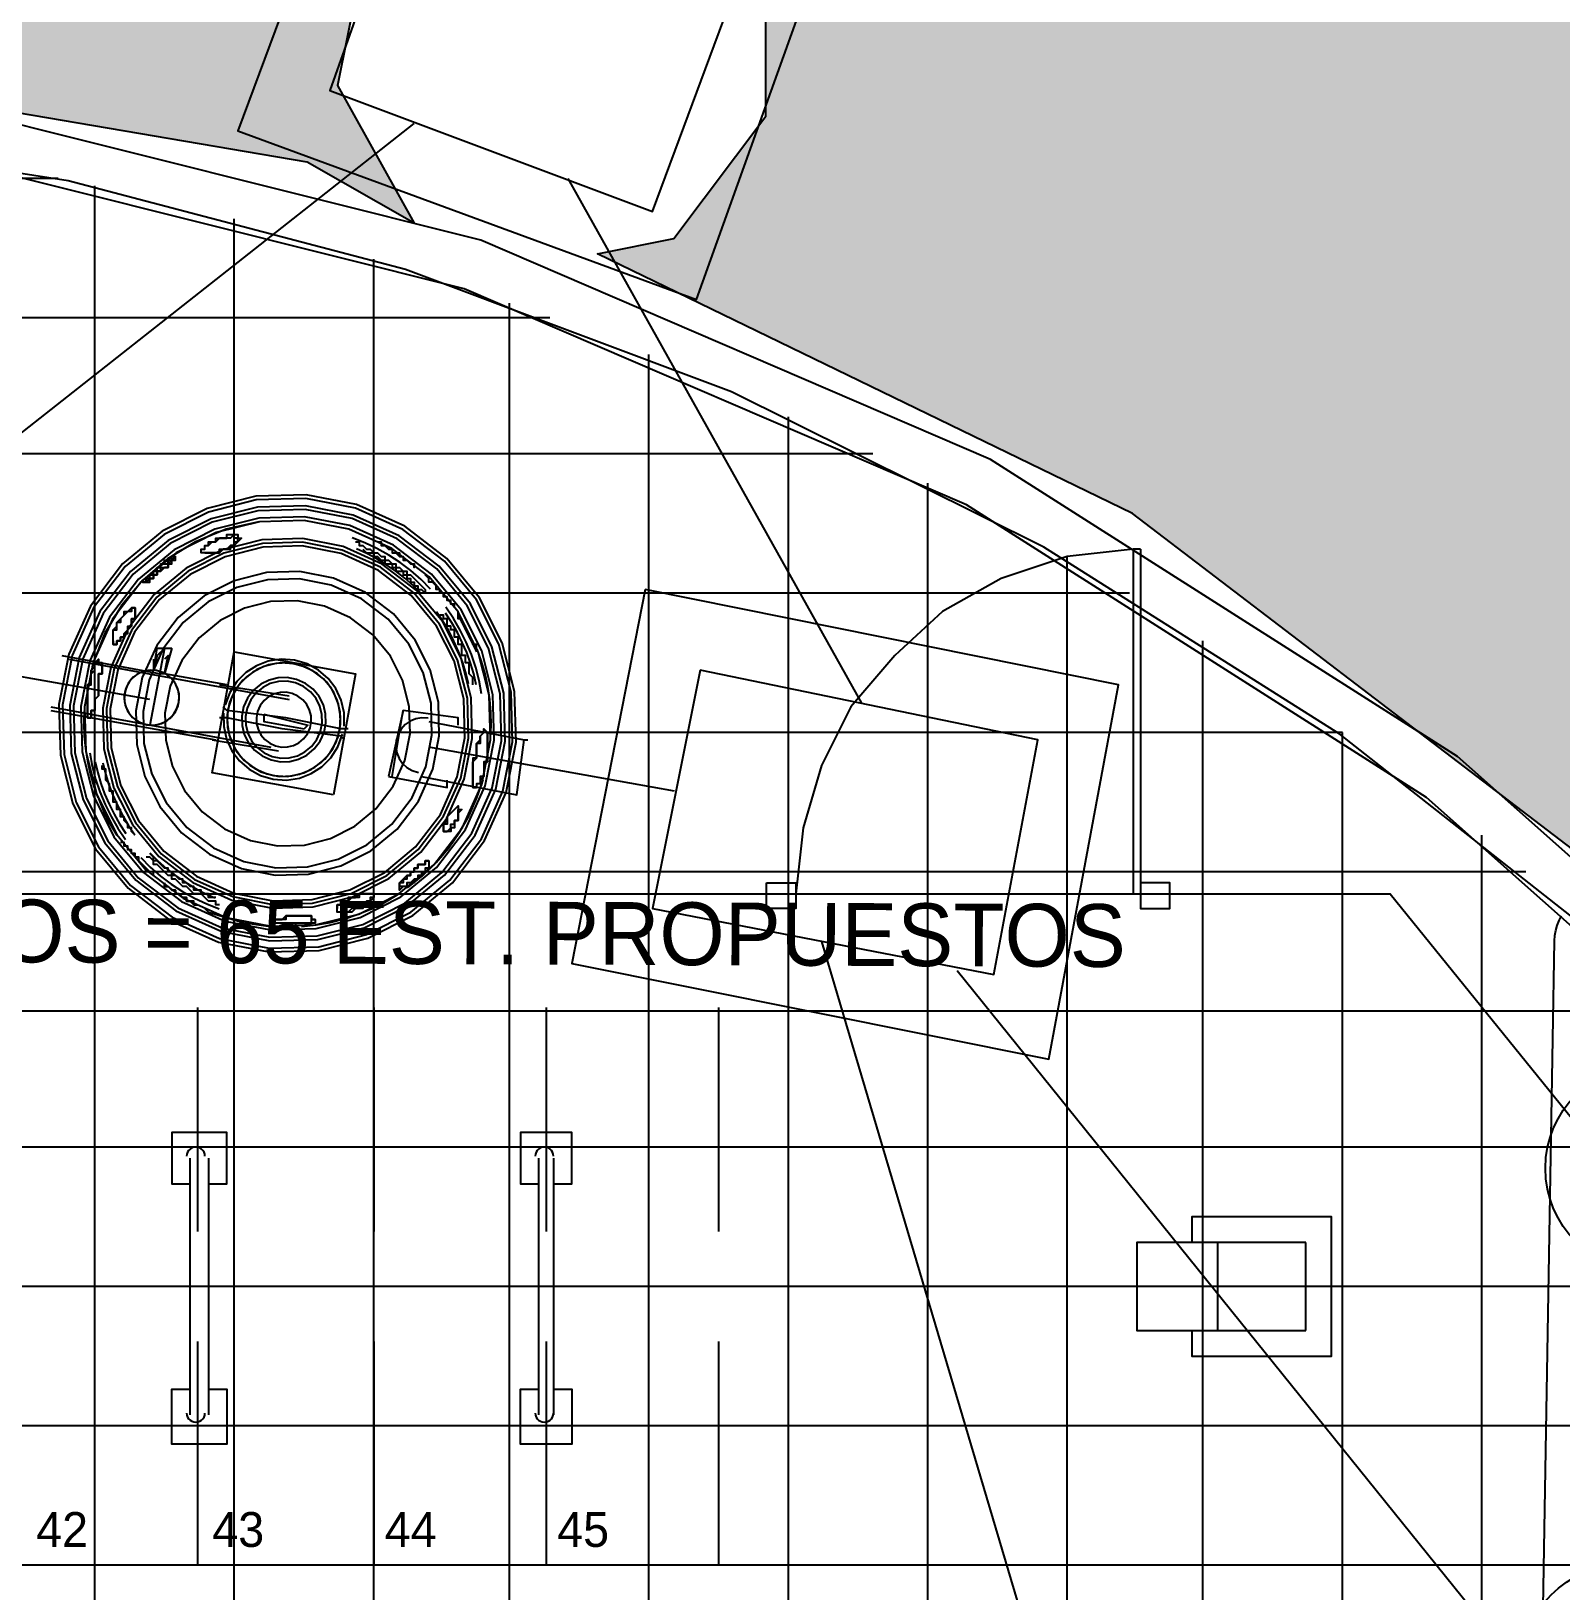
# Model space of a CAD drawing. Header units: metres. Extents: x 1 to 213, y 1 to 147.
# Drawn here: x 85.855 to 90.267, y 105.813 to 110.312 of the extents above; entities that cross this region are included whole.
import ezdxf

# ---------------------------------------------------------------- set-up
doc = ezdxf.new("R2010")
doc.units = ezdxf.units.M
doc.linetypes.add('DASHED', pattern=[1.524, 1.27, -0.254])
for name, color, linetype in [('00-BASE-ARQUITECTURA', 8, 'Continuous'), ('00-BASE-MAICILLO-EXISTENTE', 33, 'Continuous'), ('00-BASE-TEXTO', 8, 'Continuous'), ('PJ-COPA-ADULTA', 8, 'DASHED'), ('PJ-SECANO', 30, 'Continuous')]:
    doc.layers.add(name, color=color, linetype=linetype)

msp = doc.modelspace()

# ---------------------------------------------------------------- hatches: boundary and pattern name
at = {"layer": '00-BASE-MAICILLO-EXISTENTE'}
h = msp.add_hatch(dxfattribs=at)
h.set_pattern_fill('AR-SAND', scale=0.02)
h.paths.add_polyline_path([(52.2111, 142.4781), (53.0489, 142.3458), (60.1927, 142.434), (60.5896, 142.3017), (66.7191, 142.3899), (76.1559, 142.2576), (76.2, 140.2732), (75.9354, 139.8763), (74.2156, 138.8621), (73.4659, 139.6999), (73.1573, 139.7881), (72.6281, 139.6999), (71.217, 138.8621), (70.776, 139.5235), (70.2468, 139.8322), (69.7177, 139.6999), (68.3507, 138.8621), (67.9097, 139.5235), (67.3805, 139.8322), (66.7632, 139.6558), (65.4843, 138.8621), (65.2639, 138.9503), (64.6906, 139.7881), (64.1614, 139.7881), (63.7646, 139.5676), (62.618, 138.8621), (62.2652, 138.4211), (62.3093, 134.8933), (62.7062, 134.3201), (80.301, 134.3201), (82.109, 134.1878), (82.5059, 134.3201), (82.7704, 134.6728), (82.4618, 135.5107), (82.5941, 135.6871), (85.1517, 135.643), (86.0336, 133.4381), (86.5187, 132.7326), (87.577, 130.1749), (98.469, 106.627), (96.7052, 105.7892), (96.3083, 105.7451), (95.9555, 105.4364), (93.3097, 104.2017), (92.9128, 104.5545), (92.7805, 105.0395), (91.9427, 106.2743), (90.7079, 107.6413), (89.0322, 108.9201), (87.4888, 109.6697), (87.7093, 109.7138), (87.9739, 110.0666), (87.9739, 110.4194), (87.6211, 110.8163), (87.092, 110.8163), (86.8274, 110.5958), (86.7392, 110.1548), (86.9597, 109.7579), (86.651, 109.9343), (84.5784, 110.2871), (71.7461, 110.1989), (69.8941, 110.3753), (67.2923, 110.1548), (64.8229, 109.4052), (63.2795, 108.5232), (60.81, 106.0538), (59.7076, 103.9812), (59.2225, 102.526), (59.0021, 101.0267), (59.0021, 98.6895), (58.8698, 98.5131), (52.1229, 98.425), (51.9906, 98.7777), (51.9906, 112.6242), (52.1229, 122.3697), (52.0788, 142.2135), (52.2111, 142.4781)])

# ---------------------------------------------------------------- linework, layer by layer
at = {"layer": '00-BASE-ARQUITECTURA'}
for points in [[(86.8327, 111.0509), (86.4517, 110.0243), (87.7746, 109.5374), (88.145, 110.5746)], [(86.9491, 110.7969), (86.7163, 110.1407), (87.6476, 109.7914), (87.891, 110.4476)], [(87.6264, 108.7014), (87.4148, 107.6219), (88.7906, 107.3467), (88.9917, 108.4262)], [(86.7268, 108.1087), (86.3776, 108.1722), (86.4411, 108.5214), (86.7904, 108.4579)], [(87.7852, 108.4685), (87.6476, 107.7806), (88.6319, 107.5901), (88.7588, 108.2674)], [(87.9757, 107.8547), (88.0603, 107.8547), (88.0603, 107.7806), (87.9757, 107.7806)]]:
    msp.add_lwpolyline(points, close=True, dxfattribs=at)
for points in [[(93.0013, 104.4791), (92.1854, 105.9041), (91.1657, 107.1566), (89.9691, 108.2197), (88.6222, 109.0762), (87.152, 109.7091), (85.5852, 110.1014), (83.9487, 110.2359)], [(90.4288, 107.6553), (89.6299, 108.2839), (88.7762, 108.8234), (87.8753, 109.2711), (86.9347, 109.6242), (85.9617, 109.8799), (84.9639, 110.0353), (83.9487, 110.0878)], [(92.8671, 104.4163), (92.0633, 105.8201), (91.0588, 107.0541), (89.8798, 108.1014), (88.5529, 108.9452), (87.1045, 109.5688), (85.5609, 109.9552), (83.9487, 110.0878)], [(85.4674, 108.8707), (86.9597, 110.0454)], [(85.9331, 109.8867), (75.3392, 109.8867)], [(88.2508, 108.3733), (87.4042, 109.8867)], [(86.0389, 105.0924), (86.0389, 109.8655)], [(86.4411, 105.0924), (86.4411, 109.7703)], [(86.8433, 105.0924), (86.8433, 109.6539)], [(87.2348, 105.0924), (87.2348, 109.5269)], [(87.3513, 109.4845), (75.3392, 109.4845)], [(87.637, 105.0924), (87.637, 109.3787)], [(88.0392, 105.0924), (88.0392, 109.1988)], [(88.2826, 109.0929), (75.3392, 109.0929)], [(86.2561, 107.7467), (86.3954, 107.6842), (86.5405, 107.6557), (86.6859, 107.6599), (86.8264, 107.6955), (86.9563, 107.7611), (87.0703, 107.8553), (87.1629, 107.9766), (87.2255, 108.1159), (87.2539, 108.261), (87.2497, 108.4065), (87.2141, 108.5469), (87.1485, 108.6768), (87.0543, 108.7908), (86.933, 108.8834), (86.7937, 108.946), (86.6486, 108.9745), (86.5032, 108.9702), (86.3627, 108.9346), (86.2328, 108.869), (86.1188, 108.7749), (86.0262, 108.6535), (85.9636, 108.5142), (85.9352, 108.3692), (85.9394, 108.2237), (85.975, 108.0833), (86.0406, 107.9533), (86.1348, 107.8394), (86.2561, 107.7467)], [(88.4413, 105.0924), (88.4413, 109.0083)], [(86.2615, 107.7558), (86.3986, 107.6943), (86.5413, 107.6662), (86.6845, 107.6704), (86.8226, 107.7054), (86.9505, 107.77), (87.0627, 107.8626), (87.1538, 107.9821), (87.2154, 108.1191), (87.2434, 108.2618), (87.2392, 108.405), (87.2042, 108.5432), (87.1396, 108.671), (87.047, 108.7832), (86.9276, 108.8743), (86.7905, 108.9359), (86.6478, 108.9639), (86.5046, 108.9597), (86.3665, 108.9247), (86.2386, 108.8602), (86.1264, 108.7675), (86.0353, 108.6481), (85.9737, 108.5111), (85.9457, 108.3683), (85.9499, 108.2251), (85.9849, 108.087), (86.0495, 107.9591), (86.1421, 107.847), (86.2615, 107.7558)], [(86.2724, 107.774), (86.4049, 107.7144), (86.5431, 107.6873), (86.6816, 107.6914), (86.8152, 107.7253), (86.9389, 107.7877), (87.0474, 107.8773), (87.1356, 107.9929), (87.1952, 108.1255), (87.2223, 108.2636), (87.2182, 108.4021), (87.1843, 108.5358), (87.1219, 108.6594), (87.0323, 108.768), (86.9167, 108.8561), (86.7842, 108.9157), (86.646, 108.9428), (86.5076, 108.9388), (86.3739, 108.9049), (86.2502, 108.8424), (86.1417, 108.7528), (86.0535, 108.6373), (85.9939, 108.5047), (85.9668, 108.3666), (85.9709, 108.2281), (86.0048, 108.0944), (86.0672, 107.9707), (86.1568, 107.8622), (86.2724, 107.774)], [(86.2778, 107.7831), (86.4081, 107.7245), (86.5439, 107.6979), (86.6801, 107.7019), (86.8115, 107.7352), (86.9331, 107.7966), (87.0398, 107.8847), (87.1265, 107.9983), (87.1851, 108.1286), (87.2117, 108.2644), (87.2078, 108.4006), (87.1744, 108.532), (87.1131, 108.6537), (87.0249, 108.7603), (86.9113, 108.847), (86.781, 108.9056), (86.6452, 108.9323), (86.509, 108.9283), (86.3776, 108.895), (86.256, 108.8336), (86.1493, 108.7454), (86.0626, 108.6318), (86.004, 108.5015), (85.9774, 108.3657), (85.9813, 108.2295), (86.0147, 108.0981), (86.076, 107.9765), (86.1642, 107.8698), (86.2778, 107.7831)], [(86.2886, 107.8013), (86.4145, 107.7447), (86.5457, 107.719), (86.6772, 107.7228), (86.8041, 107.755), (86.9216, 107.8143), (87.0246, 107.8994), (87.1083, 108.0091), (87.1649, 108.135), (87.1906, 108.2662), (87.1868, 108.3977), (87.1546, 108.5246), (87.0953, 108.6421), (87.0102, 108.7451), (86.9005, 108.8288), (86.7746, 108.8854), (86.6434, 108.9112), (86.5119, 108.9073), (86.385, 108.8751), (86.2675, 108.8159), (86.1645, 108.7307), (86.0808, 108.621), (86.0242, 108.4951), (85.9985, 108.364), (86.0023, 108.2325), (86.0345, 108.1055), (86.0938, 107.9881), (86.1789, 107.885), (86.2886, 107.8013)], [(86.294, 107.8104), (86.4177, 107.7548), (86.5465, 107.7295), (86.6757, 107.7333), (86.8004, 107.7649), (86.9158, 107.8232), (87.017, 107.9068), (87.0992, 108.0146), (87.1548, 108.1382), (87.1801, 108.267), (87.1763, 108.3962), (87.1447, 108.5209), (87.0865, 108.6363), (87.0029, 108.7375), (86.8951, 108.8197), (86.7714, 108.8753), (86.6426, 108.9006), (86.5134, 108.8968), (86.3887, 108.8652), (86.2733, 108.807), (86.1721, 108.7234), (86.0899, 108.6156), (86.0343, 108.4919), (86.009, 108.3631), (86.0128, 108.2339), (86.0444, 108.1092), (86.1026, 107.9939), (86.1863, 107.8926), (86.294, 107.8104)], [(86.5115, 108.8965), (86.4172, 108.875), (86.3291, 108.839), (86.2486, 108.7898), (86.1773, 108.7285), (86.1165, 108.6564), (86.0677, 108.5747), (86.0322, 108.4847)], [(86.3211, 107.8559), (86.4336, 107.8053), (86.5508, 107.7823), (86.6684, 107.7857), (86.7818, 107.8145), (86.8868, 107.8675), (86.9789, 107.9436), (87.0538, 108.0416), (87.1043, 108.1541), (87.1273, 108.2714), (87.1239, 108.3889), (87.0951, 108.5024), (87.0422, 108.6074), (86.9661, 108.6995), (86.868, 108.7743), (86.7555, 108.8248), (86.6383, 108.8479), (86.5207, 108.8444), (86.4073, 108.8157), (86.3023, 108.7627), (86.2102, 108.6866), (86.1353, 108.5885), (86.0848, 108.476), (86.0618, 108.3588), (86.0652, 108.2412), (86.094, 108.1278), (86.147, 108.0228), (86.223, 107.9307), (86.3211, 107.8559)], [(86.4093, 108.8178), (86.3988, 108.8072), (86.3882, 108.8072), (86.3776, 108.8072), (86.367, 108.8072), (86.3564, 108.8072), (86.3458, 108.8072), (86.3458, 108.8178), (86.3564, 108.8178), (86.3564, 108.8284), (86.367, 108.8284), (86.367, 108.8389), (86.3776, 108.8389), (86.3882, 108.8389), (86.3882, 108.8495), (86.3988, 108.8495), (86.4093, 108.8495), (86.4199, 108.8495), (86.4199, 108.8601), (86.4305, 108.8601), (86.4411, 108.8601), (86.4517, 108.8601), (86.4517, 108.8495), (86.4623, 108.8495), (86.4517, 108.8389), (86.4411, 108.8284), (86.4305, 108.8284), (86.4199, 108.8178), (86.4093, 108.8178)], [(86.3564, 108.8072), (86.3458, 108.8072), (86.3458, 108.8178), (86.3564, 108.8178), (86.3564, 108.8284), (86.367, 108.8284), (86.3776, 108.8389), (86.3882, 108.8389), (86.3988, 108.8495)], [(86.3564, 108.8072), (86.367, 108.8072), (86.3776, 108.8072), (86.3882, 108.8072), (86.3988, 108.8072), (86.3988, 108.8178), (86.4093, 108.8178), (86.4199, 108.8178), (86.4305, 108.8178), (86.4305, 108.8284), (86.4411, 108.8284), (86.4411, 108.8389), (86.4517, 108.8389), (86.4517, 108.8495)], [(86.4517, 108.8495), (86.4411, 108.8495), (86.4411, 108.8601), (86.4305, 108.8495), (86.4199, 108.8495), (86.4093, 108.8495), (86.3988, 108.8495)], [(87.0074, 108.7025), (86.9797, 108.7301), (86.9502, 108.7556), (86.9191, 108.779), (86.8865, 108.8002), (86.8525, 108.8191), (86.8172, 108.8357), (86.7807, 108.8498)], [(86.7904, 108.8389), (86.8009, 108.8389), (86.8009, 108.8284), (86.8115, 108.8284), (86.8221, 108.8178), (86.8327, 108.8178), (86.8433, 108.8072), (86.8538, 108.8072), (86.8644, 108.7966), (86.875, 108.7966), (86.875, 108.786), (86.8856, 108.786), (86.8962, 108.7754), (86.9068, 108.7754), (86.9068, 108.7649), (86.9173, 108.7649), (86.9279, 108.7543), (86.9385, 108.7543), (86.9385, 108.7437), (86.9491, 108.7437), (86.9597, 108.7331), (86.9703, 108.7225), (86.9808, 108.7119), (86.9914, 108.7014), (86.9914, 108.6908)], [(86.8538, 108.8389), (86.8644, 108.8389), (86.8644, 108.8284), (86.875, 108.8284), (86.8856, 108.8178), (86.8962, 108.8178), (86.8962, 108.8072), (86.9068, 108.8072), (86.9173, 108.7966), (86.9279, 108.7966), (86.9279, 108.786), (86.9385, 108.786), (86.9491, 108.7754)], [(86.8538, 108.8389), (86.8644, 108.8389), (86.8644, 108.8284), (86.875, 108.8284), (86.8856, 108.8178), (86.8962, 108.8178), (86.8962, 108.8072), (86.9068, 108.8072), (86.9173, 108.8072), (86.9173, 108.7966), (86.9279, 108.7966), (86.9279, 108.786), (86.9385, 108.786), (86.9491, 108.7754), (86.9597, 108.7754), (86.9597, 108.7649), (86.9597, 108.7754)], [(86.3265, 107.865), (86.4368, 107.8154), (86.5517, 107.7928), (86.6669, 107.7962), (86.7781, 107.8244), (86.881, 107.8763), (86.9713, 107.9509), (87.0447, 108.047), (87.0942, 108.1573), (87.1168, 108.2722), (87.1134, 108.3874), (87.0852, 108.4987), (87.0333, 108.6016), (86.9587, 108.6918), (86.8626, 108.7652), (86.7523, 108.8148), (86.6374, 108.8373), (86.5222, 108.8339), (86.411, 108.8057), (86.3081, 108.7538), (86.2178, 108.6792), (86.1444, 108.5831), (86.0949, 108.4728), (86.0723, 108.3579), (86.0757, 108.2427), (86.1039, 108.1315), (86.1558, 108.0286), (86.2304, 107.9383), (86.3265, 107.865)], [(86.3319, 107.8741), (86.44, 107.8255), (86.5526, 107.8034), (86.6655, 107.8067), (86.7744, 107.8343), (86.8753, 107.8852), (86.9637, 107.9583), (87.0356, 108.0525), (87.0841, 108.1605), (87.1062, 108.2731), (87.1029, 108.386), (87.0753, 108.4949), (87.0244, 108.5958), (86.9514, 108.6842), (86.8572, 108.7561), (86.7491, 108.8047), (86.6365, 108.8268), (86.5236, 108.8235), (86.4147, 108.7958), (86.3138, 108.7449), (86.2254, 108.6719), (86.1535, 108.5777), (86.105, 108.4696), (86.0829, 108.357), (86.0862, 108.2442), (86.1138, 108.1352), (86.1647, 108.0344), (86.2378, 107.9459), (86.3319, 107.8741)], [(86.3319, 107.8741), (86.44, 107.8255), (86.5526, 107.8034), (86.6655, 107.8067), (86.7744, 107.8343), (86.8753, 107.8852), (86.9637, 107.9583), (87.0356, 108.0525), (87.0841, 108.1605), (87.1062, 108.2731), (87.1029, 108.386), (87.0753, 108.4949), (87.0244, 108.5958), (86.9514, 108.6842), (86.8572, 108.7561), (86.7491, 108.8047), (86.6365, 108.8268), (86.5236, 108.8235), (86.4147, 108.7958), (86.3138, 108.7449), (86.2254, 108.6719), (86.1535, 108.5777), (86.105, 108.4696), (86.0829, 108.357), (86.0862, 108.2442), (86.1138, 108.1352), (86.1647, 108.0344), (86.2378, 107.9459), (86.3319, 107.8741)], [(86.3319, 107.8741), (86.44, 107.8255), (86.5526, 107.8034), (86.6655, 107.8067), (86.7744, 107.8343), (86.8753, 107.8852), (86.9637, 107.9583), (87.0356, 108.0525), (87.0841, 108.1605), (87.1062, 108.2731), (87.1029, 108.386), (87.0753, 108.4949), (87.0244, 108.5958), (86.9514, 108.6842), (86.8572, 108.7561), (86.7491, 108.8047), (86.6365, 108.8268), (86.5236, 108.8235), (86.4147, 108.7958), (86.3138, 108.7449), (86.2254, 108.6719), (86.1535, 108.5777), (86.105, 108.4696), (86.0829, 108.357), (86.0862, 108.2442), (86.1138, 108.1352), (86.1647, 108.0344), (86.2378, 107.9459), (86.3319, 107.8741)], [(86.1871, 108.7225), (86.1871, 108.7331), (86.1977, 108.7331), (86.1977, 108.7437), (86.2083, 108.7437), (86.2083, 108.7543), (86.2188, 108.7543), (86.2188, 108.7649), (86.2294, 108.7649), (86.2294, 108.7754), (86.24, 108.7754), (86.2506, 108.7754), (86.2506, 108.786), (86.2612, 108.786), (86.2612, 108.7966), (86.2718, 108.7966)], [(86.1871, 108.7225), (86.1977, 108.7225), (86.1977, 108.7331), (86.2083, 108.7331), (86.2083, 108.7437), (86.2188, 108.7437), (86.2188, 108.7543), (86.2294, 108.7543), (86.2294, 108.7649), (86.24, 108.7649), (86.2506, 108.7649), (86.2506, 108.7754), (86.2612, 108.7754), (86.2612, 108.786), (86.2718, 108.786), (86.2718, 108.7966)], [(86.2188, 108.7649), (86.2294, 108.7649), (86.2294, 108.7754), (86.24, 108.7754), (86.24, 108.786), (86.2506, 108.786), (86.2612, 108.7966), (86.2718, 108.7966), (86.2612, 108.786), (86.2506, 108.7754), (86.2506, 108.7649), (86.24, 108.7649), (86.2294, 108.7543)], [(86.9807, 108.6888), (86.9575, 108.712), (86.933, 108.7337), (86.9073, 108.7538), (86.8804, 108.7724), (86.8525, 108.7894), (86.8236, 108.8046), (86.7937, 108.8181)], [(86.8115, 108.8178), (86.8221, 108.8072), (86.8327, 108.8072), (86.8433, 108.8072), (86.8433, 108.7966), (86.8538, 108.7966), (86.8644, 108.786), (86.875, 108.786), (86.875, 108.7754), (86.8856, 108.7754), (86.8962, 108.7754), (86.8962, 108.7649), (86.9068, 108.7649), (86.9068, 108.7543), (86.9173, 108.7543), (86.9279, 108.7543), (86.9279, 108.7437), (86.9385, 108.7437), (86.9385, 108.7331), (86.9491, 108.7331), (86.9491, 108.7225), (86.9597, 108.7225), (86.9597, 108.7119), (86.9703, 108.7119), (86.9703, 108.7014), (86.9808, 108.7014), (86.9914, 108.6908)], [(89.034, 108.8178), (88.8435, 108.7966), (88.653, 108.7331), (88.4837, 108.6379), (88.3461, 108.5109), (88.2191, 108.3627), (88.1344, 108.1934), (88.0815, 108.0134), (88.0603, 107.8229)], [(88.8435, 105.0924), (88.8435, 108.7966)], [(89.0552, 108.8178), (89.034, 108.8178), (89.034, 107.8229), (89.0552, 107.8229)], [(89.0552, 108.8178), (89.0552, 107.7806), (89.1398, 107.7806), (89.1398, 107.8547), (89.0552, 107.8547)], [(86.3698, 107.9377), (86.4623, 107.8961), (86.5586, 107.8772), (86.6552, 107.8801), (86.7485, 107.9037), (86.8347, 107.9472), (86.9104, 108.0098), (86.9719, 108.0904), (87.0135, 108.1828), (87.0324, 108.2792), (87.0296, 108.3757), (87.0059, 108.469), (86.9624, 108.5553), (86.8999, 108.6309), (86.8193, 108.6924), (86.7268, 108.734), (86.6305, 108.7529), (86.5339, 108.7501), (86.4406, 108.7264), (86.3544, 108.6829), (86.2787, 108.6204), (86.2172, 108.5398), (86.1756, 108.4473), (86.1567, 108.351), (86.1595, 108.2544), (86.1832, 108.1612), (86.2267, 108.0749), (86.2892, 107.9992), (86.3698, 107.9377)], [(86.2294, 108.7543), (86.2188, 108.7543), (86.2188, 108.7437), (86.2083, 108.7437), (86.2083, 108.7331), (86.1977, 108.7331), (86.1871, 108.7225), (86.1765, 108.7225), (86.1871, 108.7225), (86.1871, 108.7331), (86.1977, 108.7437), (86.2083, 108.7543), (86.2188, 108.7543), (86.2188, 108.7649)], [(86.3807, 107.9559), (86.4687, 107.9163), (86.5604, 107.8983), (86.6523, 107.901), (86.7411, 107.9235), (86.8232, 107.965), (86.8952, 108.0245), (86.9537, 108.1012), (86.9933, 108.1892), (87.0113, 108.2809), (87.0086, 108.3728), (86.9861, 108.4616), (86.9447, 108.5437), (86.8851, 108.6157), (86.8084, 108.6743), (86.7204, 108.7138), (86.6287, 108.7318), (86.5368, 108.7291), (86.4481, 108.7066), (86.3659, 108.6652), (86.2939, 108.6057), (86.2354, 108.529), (86.1958, 108.441), (86.1778, 108.3493), (86.1805, 108.2573), (86.203, 108.1686), (86.2444, 108.0865), (86.304, 108.0144), (86.3807, 107.9559)], [(87.0761, 108.6484), (87.0761, 108.659), (87.0655, 108.659), (87.0655, 108.6696), (87.0549, 108.6696), (87.0549, 108.6802), (87.0444, 108.6802), (87.0444, 108.6908), (87.0338, 108.6908), (87.0338, 108.7014), (87.0232, 108.7014), (87.0232, 108.7119), (87.0126, 108.7225), (87.002, 108.7225), (87.002, 108.7331), (86.9914, 108.7437)], [(89.0234, 108.6908), (75.3392, 108.6908)], [(86.4132, 108.0105), (86.4878, 107.9769), (86.5656, 107.9616), (86.6435, 107.9639), (86.7188, 107.983), (86.7884, 108.0181), (86.8495, 108.0686), (86.8992, 108.1337), (86.9327, 108.2083), (86.948, 108.2861), (86.9457, 108.3641), (86.9266, 108.4393), (86.8915, 108.509), (86.841, 108.5701), (86.7759, 108.6197), (86.7013, 108.6532), (86.6235, 108.6685), (86.5456, 108.6662), (86.4703, 108.6471), (86.4007, 108.612), (86.3396, 108.5615), (86.2899, 108.4965), (86.2564, 108.4218), (86.2411, 108.3441), (86.2434, 108.2661), (86.2625, 108.1908), (86.2976, 108.1212), (86.3481, 108.0601), (86.4132, 108.0105)], [(86.4132, 108.0105), (86.4878, 107.9769), (86.5656, 107.9616), (86.6435, 107.9639), (86.7188, 107.983), (86.7884, 108.0181), (86.8495, 108.0686), (86.8992, 108.1337), (86.9327, 108.2083), (86.948, 108.2861), (86.9457, 108.3641), (86.9266, 108.4393), (86.8915, 108.509), (86.841, 108.5701), (86.7759, 108.6197), (86.7013, 108.6532), (86.6235, 108.6685), (86.5456, 108.6662), (86.4703, 108.6471), (86.4007, 108.612), (86.3396, 108.5615), (86.2899, 108.4965), (86.2564, 108.4218), (86.2411, 108.3441), (86.2434, 108.2661), (86.2625, 108.1908), (86.2976, 108.1212), (86.3481, 108.0601), (86.4132, 108.0105)], [(86.1342, 108.5849), (86.1236, 108.5744), (86.1236, 108.5638), (86.113, 108.5638), (86.113, 108.5532), (86.1024, 108.5532), (86.1024, 108.5426), (86.0918, 108.5426), (86.0918, 108.5532), (86.0918, 108.5638), (86.0918, 108.5744), (86.0918, 108.5849), (86.1024, 108.5955), (86.1024, 108.6061), (86.113, 108.6167), (86.1236, 108.6273), (86.1236, 108.6379), (86.1342, 108.6379), (86.1448, 108.6484), (86.1553, 108.6484), (86.1553, 108.6379), (86.1553, 108.6273), (86.1553, 108.6167), (86.1448, 108.6167), (86.1448, 108.6061), (86.1448, 108.5955), (86.1342, 108.5849)], [(86.1553, 108.6484), (86.1448, 108.6484), (86.1448, 108.6379), (86.1342, 108.6379), (86.1236, 108.6273), (86.113, 108.6167), (86.113, 108.6061), (86.1024, 108.6061)], [(86.1342, 108.5849), (86.1342, 108.5955), (86.1448, 108.5955), (86.1448, 108.6061), (86.1448, 108.6167), (86.1553, 108.6167), (86.1553, 108.6273), (86.1553, 108.6379), (86.1553, 108.6484)], [(87.117, 108.4291), (87.1091, 108.4609), (87.0994, 108.4922), (87.0879, 108.5227), (87.0746, 108.5525), (87.0594, 108.5815), (87.0426, 108.6096), (87.0241, 108.6366)], [(87.129, 108.4262), (87.129, 108.4262), (87.129, 108.4368), (87.129, 108.4474), (87.1184, 108.4579), (87.1184, 108.4685), (87.1184, 108.4791), (87.1184, 108.4897), (87.1078, 108.4897), (87.1078, 108.5003), (87.1078, 108.5109), (87.0973, 108.5109), (87.0973, 108.5214), (87.0973, 108.532), (87.0973, 108.5426), (87.0867, 108.5426), (87.0867, 108.5532), (87.0867, 108.5638), (87.0761, 108.5638), (87.0761, 108.5744), (87.0761, 108.5849), (87.0655, 108.5849), (87.0655, 108.5955), (87.0549, 108.5955), (87.0549, 108.6061), (87.0549, 108.6167), (87.0444, 108.6167), (87.0444, 108.6273), (87.0338, 108.6273)], [(87.1389, 108.4263), (87.1315, 108.4578), (87.1224, 108.4887), (87.1114, 108.519), (87.0987, 108.5486), (87.0844, 108.5774), (87.0683, 108.6054), (87.0506, 108.6324)], [(87.1543, 108.4001), (87.1471, 108.4385), (87.1373, 108.4763), (87.125, 108.5132), (87.1101, 108.5491), (87.0928, 108.584), (87.0731, 108.6176), (87.0511, 108.65)], [(87.1396, 108.5214), (87.1396, 108.532), (87.1396, 108.5426), (87.129, 108.5426), (87.129, 108.5532), (87.1184, 108.5638), (87.1184, 108.5744), (87.1078, 108.5849), (87.1078, 108.5955), (87.0973, 108.6061), (87.0973, 108.6167), (87.0867, 108.6167), (87.0867, 108.6273), (87.0867, 108.6379)], [(87.0867, 108.6273), (87.1396, 108.5214)], [(86.0918, 108.5532), (86.0918, 108.5638), (86.0918, 108.5744), (86.0918, 108.5849), (86.1024, 108.5849), (86.1024, 108.5955), (86.1024, 108.6061)], [(86.0918, 108.5532), (86.0918, 108.5426), (86.1024, 108.5426), (86.1024, 108.5532), (86.113, 108.5532), (86.113, 108.5638), (86.1236, 108.5638), (86.1236, 108.5744), (86.1342, 108.5744), (86.1342, 108.5849)], [(86.24, 108.532), (86.1977, 108.3098)], [(86.2083, 108.5003), (86.2083, 108.4685), (86.2188, 108.532), (86.2612, 108.532)], [(86.2612, 108.532), (86.24, 108.4579)], [(87.1803, 108.2719), (87.1819, 108.3094), (87.1811, 108.3468), (87.1779, 108.384), (87.1723, 108.4209), (87.1644, 108.4574), (87.1542, 108.4934), (87.1417, 108.5287)], [(89.2351, 105.0924), (89.2351, 108.5532)], [(86.1977, 108.3839), (85.478, 108.5109)], [(85.9437, 108.5109), (86.2294, 108.4579)], [(85.9648, 108.5003), (86.5998, 108.3839)], [(86.0178, 108.4156), (86.0178, 108.4262), (86.0284, 108.4368), (86.0284, 108.4474), (86.0284, 108.4579), (86.0284, 108.4685), (86.0389, 108.4791), (86.0389, 108.4897), (86.0495, 108.5003), (86.0495, 108.4897), (86.0601, 108.4791), (86.0601, 108.4685), (86.0601, 108.4579), (86.0495, 108.4579), (86.0495, 108.4474), (86.0495, 108.4368), (86.0495, 108.4262), (86.0495, 108.4156)], [(86.0178, 108.4156), (86.0178, 108.4262), (86.0284, 108.4262), (86.0284, 108.4368), (86.0284, 108.4474), (86.0284, 108.4579), (86.0389, 108.4685), (86.0389, 108.4791), (86.0389, 108.4897), (86.0495, 108.4897)], [(86.0178, 108.3309), (86.0284, 108.3309), (86.0284, 108.3415), (86.0284, 108.3521), (86.0389, 108.3521), (86.0389, 108.3627), (86.0389, 108.3733), (86.0389, 108.3839), (86.0495, 108.3944), (86.0495, 108.405), (86.0495, 108.4156), (86.0495, 108.4262), (86.0495, 108.4368), (86.0495, 108.4474), (86.0495, 108.4579), (86.0601, 108.4579), (86.0601, 108.4685), (86.0601, 108.4791), (86.0601, 108.4897), (86.0495, 108.4897)], [(86.2294, 108.5214), (86.2188, 108.5109), (86.2083, 108.4685)], [(86.24, 108.4579), (86.2506, 108.5109), (86.24, 108.5003)], [(86.7576, 108.3073), (86.7575, 108.3457), (86.7492, 108.3821), (86.7337, 108.4155), (86.7117, 108.4447), (86.684, 108.4689), (86.6512, 108.4868), (86.6144, 108.4976), (86.576, 108.5001), (86.5391, 108.4945), (86.5048, 108.4813), (86.4741, 108.4614), (86.4481, 108.4354), (86.4279, 108.404), (86.4145, 108.368)], [(86.7576, 108.3074), (86.7575, 108.3458), (86.7492, 108.3822), (86.7337, 108.4155), (86.7117, 108.4448), (86.6839, 108.4689), (86.6512, 108.4868), (86.6144, 108.4976), (86.576, 108.5001), (86.5392, 108.4945), (86.5048, 108.4813), (86.4741, 108.4614), (86.4481, 108.4354), (86.4279, 108.4041), (86.4146, 108.3681)], [(86.5554, 108.1641), (86.5932, 108.1618), (86.6293, 108.168), (86.6626, 108.1817), (86.692, 108.2022), (86.7164, 108.2288), (86.7346, 108.2605), (86.7454, 108.2967), (86.7478, 108.3345), (86.7418, 108.3706), (86.7281, 108.404), (86.7077, 108.4334), (86.6812, 108.4579), (86.6494, 108.4761), (86.6132, 108.4871), (86.5755, 108.4895), (86.5394, 108.4836), (86.506, 108.47), (86.4765, 108.4496), (86.452, 108.4231), (86.4337, 108.3914), (86.4226, 108.3553), (86.4201, 108.3175), (86.426, 108.2814), (86.4395, 108.248), (86.4598, 108.2184), (86.4862, 108.1939), (86.5179, 108.1755), (86.554, 108.1644)], [(86.5, 108.1847), (86.5346, 108.1692), (86.5706, 108.1621), (86.6066, 108.1632), (86.6415, 108.172), (86.6737, 108.1883), (86.7019, 108.2116), (86.7249, 108.2417), (86.7404, 108.2763), (86.7475, 108.3122), (86.7464, 108.3483), (86.7376, 108.3831), (86.7214, 108.4154), (86.698, 108.4436), (86.6679, 108.4666), (86.6334, 108.4821), (86.5974, 108.4892), (86.5613, 108.4881), (86.5265, 108.4793), (86.4943, 108.463), (86.466, 108.4397), (86.443, 108.4096), (86.4275, 108.375), (86.4204, 108.3391), (86.4215, 108.303), (86.4303, 108.2682), (86.4466, 108.2359), (86.4699, 108.2077), (86.5, 108.1847)], [(86.2169, 108.4673), (86.1986, 108.4684), (86.1812, 108.4655), (86.165, 108.4589), (86.1508, 108.449), (86.139, 108.4362), (86.1302, 108.4208), (86.1249, 108.4033), (86.1237, 108.3851), (86.1266, 108.3676), (86.1331, 108.3515), (86.143, 108.3372), (86.1558, 108.3253), (86.1711, 108.3165), (86.1886, 108.3111)], [(86.1624, 108.3209), (86.1791, 108.3134), (86.1965, 108.31), (86.2139, 108.3105), (86.2308, 108.3148), (86.2464, 108.3227), (86.2601, 108.334), (86.2712, 108.3485), (86.2787, 108.3653), (86.2821, 108.3827), (86.2816, 108.4001), (86.2773, 108.417), (86.2694, 108.4326), (86.2581, 108.4462), (86.2436, 108.4574), (86.2269, 108.4649), (86.2095, 108.4683), (86.192, 108.4678), (86.1752, 108.4635), (86.1596, 108.4556), (86.1459, 108.4443), (86.1348, 108.4298), (86.1273, 108.4131), (86.1238, 108.3956), (86.1244, 108.3782), (86.1286, 108.3613), (86.1365, 108.3457), (86.1478, 108.3321), (86.1624, 108.3209)], [(86.1888, 108.3111), (86.2071, 108.3099), (86.2246, 108.3128), (86.2408, 108.3194), (86.2551, 108.3293), (86.2669, 108.3421), (86.2758, 108.3575), (86.2811, 108.375), (86.2823, 108.3933), (86.2794, 108.4108), (86.2728, 108.4269), (86.2629, 108.4412), (86.25, 108.4531), (86.2347, 108.4619), (86.2171, 108.4672)], [(86.4199, 108.4262), (86.24, 108.4579), (86.2294, 108.4579)], [(86.5217, 108.2211), (86.5473, 108.2096), (86.574, 108.2043), (86.6008, 108.2051), (86.6266, 108.2117), (86.6505, 108.2237), (86.6715, 108.2411), (86.6885, 108.2634), (86.7001, 108.289), (86.7053, 108.3157), (86.7045, 108.3425), (86.698, 108.3683), (86.6859, 108.3922), (86.6686, 108.4132), (86.6462, 108.4302), (86.6206, 108.4417), (86.5939, 108.447), (86.5672, 108.4462), (86.5413, 108.4396), (86.5174, 108.4276), (86.4964, 108.4103), (86.4794, 108.3879), (86.4679, 108.3623), (86.4626, 108.3356), (86.4634, 108.3088), (86.47, 108.283), (86.482, 108.2591), (86.4994, 108.2381), (86.5217, 108.2211)], [(86.5217, 108.2211), (86.5473, 108.2096), (86.574, 108.2043), (86.6008, 108.2051), (86.6266, 108.2117), (86.6505, 108.2237), (86.6715, 108.2411), (86.6885, 108.2634), (86.7001, 108.289), (86.7053, 108.3157), (86.7045, 108.3425), (86.698, 108.3683), (86.6859, 108.3922), (86.6686, 108.4132), (86.6462, 108.4302), (86.6206, 108.4417), (86.5939, 108.447), (86.5672, 108.4462), (86.5413, 108.4396), (86.5174, 108.4276), (86.4964, 108.4103), (86.4794, 108.3879), (86.4679, 108.3623), (86.4626, 108.3356), (86.4634, 108.3088), (86.47, 108.283), (86.482, 108.2591), (86.4994, 108.2381), (86.5217, 108.2211)], [(86.5271, 108.2302), (86.5505, 108.2197), (86.5749, 108.2149), (86.5993, 108.2156), (86.6229, 108.2216), (86.6447, 108.2326), (86.6639, 108.2484), (86.6794, 108.2688), (86.69, 108.2922), (86.6947, 108.3166), (86.694, 108.341), (86.6881, 108.3646), (86.677, 108.3864), (86.6612, 108.4056), (86.6408, 108.4211), (86.6174, 108.4316), (86.5931, 108.4364), (86.5686, 108.4357), (86.545, 108.4297), (86.5232, 108.4187), (86.504, 108.4029), (86.4885, 108.3825), (86.478, 108.3591), (86.4732, 108.3347), (86.4739, 108.3103), (86.4799, 108.2867), (86.4909, 108.2649), (86.5067, 108.2457), (86.5271, 108.2302)], [(86.0178, 108.4156), (86.0178, 108.405), (86.0178, 108.3944), (86.0178, 108.3839), (86.0178, 108.3733), (86.0178, 108.3627), (86.0178, 108.3521), (86.0178, 108.3415), (86.0178, 108.3309)], [(86.0495, 108.4156), (86.0495, 108.405), (86.0495, 108.3944), (86.0389, 108.3839), (86.0389, 108.3733), (86.0389, 108.3627), (86.0389, 108.3521), (86.0284, 108.3521), (86.0284, 108.3415), (86.0284, 108.3309), (86.0178, 108.3309), (86.0178, 108.3415), (86.0178, 108.3521), (86.0178, 108.3627), (86.0178, 108.3733), (86.0178, 108.3839), (86.0178, 108.3944), (86.0178, 108.405), (86.0178, 108.4156)], [(86.3988, 108.4262), (86.5998, 108.3944)], [(86.5434, 108.2575), (86.5601, 108.2499), (86.5775, 108.2465), (86.5949, 108.247), (86.6118, 108.2513), (86.6274, 108.2592), (86.6411, 108.2705), (86.6522, 108.285), (86.6597, 108.3018), (86.6631, 108.3192), (86.6626, 108.3366), (86.6583, 108.3535), (86.6504, 108.3691), (86.6391, 108.3827), (86.6246, 108.3939), (86.6079, 108.4014), (86.5905, 108.4048), (86.573, 108.4043), (86.5562, 108.4), (86.5406, 108.3921), (86.5269, 108.3808), (86.5158, 108.3663), (86.5083, 108.3496), (86.5048, 108.3321), (86.5054, 108.3147), (86.5096, 108.2978), (86.5175, 108.2822), (86.5288, 108.2686), (86.5434, 108.2575)], [(86.5434, 108.2575), (86.5601, 108.2499), (86.5775, 108.2465), (86.5949, 108.247), (86.6118, 108.2513), (86.6274, 108.2592), (86.6411, 108.2705), (86.6522, 108.285), (86.6597, 108.3018), (86.6631, 108.3192), (86.6626, 108.3366), (86.6583, 108.3535), (86.6504, 108.3691), (86.6391, 108.3827), (86.6246, 108.3939), (86.6079, 108.4014), (86.5905, 108.4048), (86.573, 108.4043), (86.5562, 108.4), (86.5406, 108.3921), (86.5269, 108.3808), (86.5158, 108.3663), (86.5083, 108.3496), (86.5048, 108.3321), (86.5054, 108.3147), (86.5096, 108.2978), (86.5175, 108.2822), (86.5288, 108.2686), (86.5434, 108.2575)], [(86.5434, 108.2575), (86.5601, 108.2499), (86.5775, 108.2465), (86.5949, 108.247), (86.6118, 108.2513), (86.6274, 108.2592), (86.6411, 108.2705), (86.6522, 108.285), (86.6597, 108.3018), (86.6631, 108.3192), (86.6626, 108.3366), (86.6583, 108.3535), (86.6504, 108.3691), (86.6391, 108.3827), (86.6246, 108.3939), (86.6079, 108.4014), (86.5905, 108.4048), (86.573, 108.4043), (86.5562, 108.4), (86.5406, 108.3921), (86.5269, 108.3808), (86.5158, 108.3663), (86.5083, 108.3496), (86.5048, 108.3321), (86.5054, 108.3147), (86.5096, 108.2978), (86.5175, 108.2822), (86.5288, 108.2686), (86.5434, 108.2575)], [(85.9119, 108.3627), (86.5469, 108.2463)], [(85.9119, 108.3521), (86.3882, 108.2674)], [(86.0083, 108.3511), (86.0072, 108.3146), (86.0083, 108.2782), (86.0117, 108.2421), (86.0174, 108.2062), (86.0252, 108.1707), (86.0352, 108.1357), (86.0475, 108.1013)], [(86.5893, 108.3309), (86.4199, 108.3521), (86.4093, 108.3627)], [(86.4103, 108.344), (86.4105, 108.3056), (86.4187, 108.2692), (86.4342, 108.2358), (86.4562, 108.2066), (86.484, 108.1825), (86.5167, 108.1645), (86.5536, 108.1537), (86.5919, 108.1512), (86.6288, 108.1569), (86.6631, 108.17), (86.6939, 108.1899), (86.7199, 108.2159), (86.7401, 108.2473), (86.7534, 108.2834)], [(86.4103, 108.3439), (86.4105, 108.3055), (86.4187, 108.2691), (86.4342, 108.2358), (86.4563, 108.2065), (86.484, 108.1824), (86.5167, 108.1645), (86.5536, 108.1537), (86.5919, 108.1512), (86.6288, 108.1568), (86.6631, 108.17), (86.6938, 108.1899), (86.7198, 108.2159), (86.74, 108.2472), (86.7534, 108.2832)], [(86.8962, 108.1616), (86.9279, 108.3521), (86.8856, 108.1616)], [(87.0867, 108.3098), (87.0867, 108.3309), (86.9279, 108.3521)], [(86.5787, 108.2992), (86.4199, 108.3309), (86.3988, 108.3309)], [(86.5258, 108.3415), (86.6528, 108.3098), (86.6422, 108.2992)], [(86.5258, 108.3415), (86.5258, 108.3204), (86.6422, 108.2992)], [(86.7586, 108.2674), (86.748, 108.278), (86.5787, 108.2992)], [(86.7692, 108.2992), (86.748, 108.2992), (86.5893, 108.3309)], [(87.0003, 108.3297), (86.982, 108.3308), (86.9645, 108.328), (86.9483, 108.3214), (86.9341, 108.3115), (86.9222, 108.2986), (86.9133, 108.2833), (86.908, 108.2657), (86.9069, 108.2474), (86.9097, 108.2299), (86.9163, 108.2138), (86.9262, 108.1995), (86.9391, 108.1876), (86.9544, 108.1788), (86.972, 108.1735)], [(87.002, 108.3204), (87.2772, 108.2674)], [(87.1713, 108.2145), (87.1713, 108.2039), (87.1608, 108.1934), (87.1608, 108.1828), (87.1608, 108.1722), (87.1608, 108.1616), (87.1502, 108.151), (87.1502, 108.1404), (87.1396, 108.1404), (87.1396, 108.1299), (87.129, 108.1299), (87.129, 108.1404), (87.129, 108.151), (87.129, 108.1616), (87.129, 108.1722), (87.129, 108.1828), (87.129, 108.1934), (87.129, 108.2039), (87.1396, 108.2145), (87.1396, 108.2251), (87.1396, 108.2357), (87.1396, 108.2463), (87.1396, 108.2569), (87.1502, 108.2674), (87.1502, 108.278), (87.1608, 108.2886), (87.1608, 108.2992), (87.1713, 108.2886), (87.1713, 108.278), (87.1713, 108.2674), (87.1713, 108.2569), (87.1713, 108.2463), (87.1713, 108.2357), (87.1713, 108.2251), (87.1713, 108.2145)], [(89.6373, 108.2886), (75.3392, 108.2886)], [(86.3776, 108.2674), (86.5681, 108.2357)], [(86.9808, 108.1616), (87.256, 108.1087), (87.2772, 108.2674), (87.2878, 108.2674)], [(87.1608, 108.2886), (87.1502, 108.278), (87.1502, 108.2674), (87.1502, 108.2569), (87.1396, 108.2569), (87.1396, 108.2463), (87.1396, 108.2357), (87.1396, 108.2251), (87.1396, 108.2145)], [(87.1713, 108.2145), (87.1713, 108.2145), (87.1713, 108.2251), (87.1713, 108.2357), (87.1713, 108.2463), (87.1713, 108.2569), (87.1713, 108.2674), (87.1713, 108.278), (87.1713, 108.2886), (87.1608, 108.2886)], [(89.6373, 105.0924), (89.6373, 108.2886)], [(86.0242, 108.2301), (86.0314, 108.1916), (86.0412, 108.1539), (86.0535, 108.117), (86.0684, 108.081), (86.0857, 108.0462), (86.1054, 108.0125), (86.1274, 107.9802)], [(87.7111, 108.1193), (87.002, 108.2463)], [(87.1396, 108.2145), (87.129, 108.2145), (87.129, 108.2039), (87.129, 108.1934), (87.129, 108.1828), (87.129, 108.1722), (87.129, 108.1616), (87.129, 108.151), (87.129, 108.1404), (87.129, 108.1299), (87.1396, 108.1299)], [(87.1713, 108.2145), (87.1713, 108.2039), (87.1608, 108.2039), (87.1608, 108.1934), (87.1608, 108.1828), (87.1608, 108.1722), (87.1608, 108.1616), (87.1502, 108.1616), (87.1502, 108.151), (87.1502, 108.1404), (87.1396, 108.1404), (87.1396, 108.1299)], [(86.0396, 108.2039), (86.047, 108.1724), (86.0562, 108.1415), (86.0671, 108.1112), (86.0798, 108.0816), (86.0942, 108.0528), (86.1102, 108.0248), (86.1279, 107.9977)], [(86.1553, 107.9923), (86.1448, 108.0029), (86.1448, 108.0134), (86.1342, 108.0134), (86.1342, 108.024), (86.1236, 108.0346), (86.1236, 108.0452), (86.113, 108.0452), (86.113, 108.0558), (86.113, 108.0664), (86.1024, 108.0664), (86.1024, 108.0769), (86.1024, 108.0875), (86.0918, 108.0875), (86.0918, 108.0981), (86.0918, 108.1087), (86.0918, 108.1193), (86.0813, 108.1193), (86.0813, 108.1299), (86.0813, 108.1404), (86.0707, 108.151), (86.0707, 108.1616), (86.0707, 108.1722), (86.0707, 108.1828), (86.0601, 108.1828), (86.0601, 108.1934)], [(86.0616, 108.2011), (86.0694, 108.1692), (86.0791, 108.138), (86.0906, 108.1074), (86.104, 108.0776), (86.1191, 108.0486), (86.1359, 108.0206), (86.1545, 107.9935)], [(86.8856, 108.1616), (87.0549, 108.1299), (87.0549, 108.151)], [(86.9405, 107.8404), (86.9839, 107.8753), (87.0236, 107.9139), (87.0594, 107.956), (87.091, 108.0012), (87.1183, 108.0492), (87.141, 108.0997), (87.159, 108.1524)], [(86.0495, 108.0981), (86.0707, 108.0452), (86.1024, 107.9923)], [(87.0549, 108.0452), (87.0655, 108.0558), (87.0761, 108.0664), (87.0867, 108.0769), (87.0867, 108.0664), (87.0973, 108.0664), (87.0867, 108.0558), (87.0867, 108.0452), (87.0867, 108.0346), (87.0761, 108.0346)], [(87.0444, 108.0029), (87.0549, 108.0029), (87.0655, 108.0134), (87.0655, 108.024), (87.0761, 108.024), (87.0761, 108.0346), (87.0867, 108.0346), (87.0867, 108.0452), (87.0867, 108.0558), (87.0867, 108.0664)], [(87.0761, 108.0346), (87.0761, 108.024), (87.0761, 108.0134), (87.0655, 108.0134), (87.0655, 108.0029), (87.0549, 108.0029), (87.0444, 108.0029), (87.0444, 108.0134), (87.0444, 108.024), (87.0549, 108.0346), (87.0549, 108.0452)], [(87.0549, 108.0452), (87.0549, 108.0346), (87.0549, 108.024), (87.0444, 108.024), (87.0444, 108.0134), (87.0444, 108.0029)], [(90.0394, 105.0924), (90.0394, 107.9923)], [(86.2083, 107.8759), (86.2083, 107.8864), (86.1977, 107.8864), (86.1871, 107.897), (86.1765, 107.9076), (86.1659, 107.9182), (86.1659, 107.9288), (86.1553, 107.9288), (86.1553, 107.9394), (86.1448, 107.9394), (86.1448, 107.9499), (86.1342, 107.9499), (86.1342, 107.9605), (86.1236, 107.9605), (86.1236, 107.9711), (86.113, 107.9711)], [(86.2083, 107.8759), (86.2083, 107.8864), (86.1977, 107.8864), (86.1871, 107.897), (86.1765, 107.9076), (86.1659, 107.9182), (86.1553, 107.9288), (86.1553, 107.9394), (86.1448, 107.9394), (86.1448, 107.9499), (86.1342, 107.9499), (86.1342, 107.9605), (86.1236, 107.9605), (86.1236, 107.9711), (86.113, 107.9711)], [(86.3882, 107.8124), (86.3776, 107.8124), (86.367, 107.8124), (86.367, 107.8229), (86.3564, 107.8229), (86.3458, 107.8229), (86.3458, 107.8335), (86.3353, 107.8335), (86.3247, 107.8335), (86.3247, 107.8441), (86.3141, 107.8441), (86.3035, 107.8547), (86.2929, 107.8547), (86.2929, 107.8653), (86.2824, 107.8653), (86.2718, 107.8759), (86.2612, 107.8759), (86.2612, 107.8864), (86.2506, 107.8864), (86.2506, 107.897), (86.24, 107.897), (86.2294, 107.9076), (86.2188, 107.9182), (86.2083, 107.9182), (86.2083, 107.9288), (86.1977, 107.9394)], [(86.1978, 107.9413), (86.221, 107.9182), (86.2455, 107.8965), (86.2712, 107.8763), (86.2981, 107.8577), (86.326, 107.8408), (86.3549, 107.8255), (86.3848, 107.812)], [(86.1711, 107.9276), (86.1988, 107.9), (86.2283, 107.8745), (86.2594, 107.8511), (86.292, 107.8299), (86.3261, 107.811), (86.3614, 107.7945), (86.3978, 107.7803)], [(86.3988, 107.7912), (86.3882, 107.7912), (86.3882, 107.8018), (86.3776, 107.8018), (86.367, 107.8018), (86.3564, 107.8124), (86.3458, 107.8229), (86.3353, 107.8229), (86.3247, 107.8229), (86.3141, 107.8335), (86.3035, 107.8441), (86.2929, 107.8441), (86.2824, 107.8547), (86.2718, 107.8653), (86.2612, 107.8653), (86.2612, 107.8759), (86.2506, 107.8759), (86.24, 107.8864), (86.2294, 107.897), (86.2188, 107.9076), (86.2083, 107.9076), (86.2083, 107.9182), (86.1977, 107.9288), (86.1871, 107.9288)], [(87.002, 107.9182), (87.002, 107.9076), (87.002, 107.897), (86.9914, 107.897), (86.9914, 107.8864), (86.9808, 107.8864), (86.9808, 107.8759), (86.9703, 107.8759), (86.9703, 107.8653), (86.9597, 107.8653), (86.9491, 107.8547), (86.9385, 107.8547), (86.9385, 107.8441), (86.9279, 107.8441), (86.9173, 107.8441)], [(87.002, 107.9182), (86.9914, 107.9182), (86.9914, 107.9076), (86.9808, 107.9076), (86.9703, 107.9076), (86.9703, 107.897), (86.9597, 107.897), (86.9597, 107.8864), (86.9491, 107.8864), (86.9491, 107.8759), (86.9385, 107.8759), (86.9385, 107.8653), (86.9279, 107.8653), (86.9279, 107.8547), (86.9173, 107.8547), (86.9173, 107.8441)], [(86.9491, 107.8864), (86.9597, 107.8864), (86.9597, 107.897), (86.9703, 107.897), (86.9703, 107.9076), (86.9808, 107.9076), (86.9914, 107.9076), (86.9914, 107.9182), (87.002, 107.9182), (87.002, 107.9076), (87.002, 107.897), (86.9914, 107.897), (86.9914, 107.8864), (86.9808, 107.8864), (86.9808, 107.8759), (86.9703, 107.8759), (86.9703, 107.8653)], [(90.1664, 107.8864), (75.3392, 107.8864)], [(86.3353, 107.7912), (86.3247, 107.7912), (86.3247, 107.8018), (86.3141, 107.8018), (86.3035, 107.8018), (86.3035, 107.8124), (86.2929, 107.8124), (86.2824, 107.8229), (86.2718, 107.8229), (86.2718, 107.8335), (86.2612, 107.8335), (86.2506, 107.8441), (86.24, 107.8441), (86.24, 107.8547)], [(86.24, 107.8547), (86.24, 107.8441), (86.2506, 107.8441), (86.2612, 107.8335), (86.2718, 107.8335), (86.2718, 107.8229), (86.2824, 107.8229), (86.2929, 107.8124), (86.3035, 107.8124), (86.3035, 107.8018), (86.3141, 107.8018), (86.3247, 107.7912), (86.3353, 107.7912)], [(86.9703, 107.8653), (86.9597, 107.8653), (86.9597, 107.8547), (86.9491, 107.8547), (86.9385, 107.8547), (86.9385, 107.8441), (86.9279, 107.8441), (86.9173, 107.8335), (86.9173, 107.8441), (86.9173, 107.8547), (86.9279, 107.8653), (86.9385, 107.8759), (86.9491, 107.8759), (86.9491, 107.8864)], [(61.5914, 101.928), (65.0416, 105.9285), (65.0416, 107.8229), (69.8359, 107.8229), (81.8374, 107.8229), (89.7748, 107.8229), (92.8758, 103.9918)], [(86.635, 107.7291), (86.6768, 107.7335), (86.718, 107.7408), (86.7585, 107.751), (86.7982, 107.7641), (86.8368, 107.78), (86.8743, 107.7986), (86.9105, 107.8199)], [(86.7798, 107.8124), (86.7692, 107.8124), (86.7692, 107.8018), (86.7586, 107.8018), (86.748, 107.8018), (86.748, 107.7912), (86.7374, 107.7912), (86.7374, 107.7806)], [(86.7904, 107.7806), (86.7798, 107.77), (86.7692, 107.77), (86.7586, 107.77), (86.748, 107.77), (86.7374, 107.77), (86.7374, 107.7806), (86.7374, 107.7912), (86.748, 107.7912), (86.748, 107.8018), (86.7586, 107.8018), (86.7692, 107.8018), (86.7798, 107.8124)], [(86.7798, 107.8124), (86.7904, 107.8124), (86.8009, 107.8229), (86.8115, 107.8229), (86.8221, 107.8229), (86.8327, 107.8229), (86.8433, 107.8229), (86.8433, 107.8124), (86.8327, 107.8018), (86.8221, 107.7912), (86.8115, 107.7912), (86.8115, 107.7806), (86.8009, 107.7806), (86.7904, 107.7806)], [(86.8433, 107.8124), (86.8433, 107.8229), (86.8327, 107.8229), (86.8221, 107.8229), (86.8115, 107.8229), (86.8009, 107.8229), (86.8009, 107.8124), (86.7904, 107.8124), (86.7798, 107.8124)], [(86.8433, 107.8124), (86.8327, 107.8124), (86.8327, 107.8018), (86.8221, 107.8018), (86.8221, 107.7912), (86.8115, 107.7912), (86.8009, 107.7912), (86.8009, 107.7806), (86.7904, 107.7806)], [(86.3564, 107.7806), (86.367, 107.77), (86.4728, 107.7383)], [(86.621, 107.7383), (86.6104, 107.7277), (86.5998, 107.7277), (86.5998, 107.7383), (86.5893, 107.7383), (86.5787, 107.7383), (86.5681, 107.7383), (86.5575, 107.7383), (86.5575, 107.7489), (86.5681, 107.7489), (86.5787, 107.7489), (86.5893, 107.7594), (86.5998, 107.7594), (86.6104, 107.7594), (86.621, 107.7594)], [(86.6739, 107.7489), (86.6633, 107.7489), (86.6633, 107.7594), (86.6528, 107.7594), (86.6422, 107.7594), (86.6316, 107.7594), (86.621, 107.7594), (86.6104, 107.7594), (86.5998, 107.7594), (86.5893, 107.7594), (86.5893, 107.7489), (86.5787, 107.7489), (86.5681, 107.7489), (86.5575, 107.7489)], [(86.621, 107.7594), (86.6316, 107.7594), (86.6422, 107.7594), (86.6528, 107.7594), (86.6633, 107.7594), (86.6633, 107.7489), (86.6739, 107.7489), (86.6739, 107.7383), (86.6633, 107.7383), (86.6528, 107.7383), (86.6422, 107.7383), (86.6316, 107.7383), (86.621, 107.7383)], [(86.7904, 107.7806), (86.7798, 107.7806), (86.7692, 107.77), (86.7586, 107.77), (86.748, 107.77), (86.7374, 107.77), (86.7374, 107.7806)], [(86.4735, 107.7403), (86.4929, 107.7366), (86.5123, 107.7335), (86.5319, 107.7311), (86.5515, 107.7293), (86.5711, 107.7282), (86.5908, 107.7277), (86.6105, 107.7279)], [(86.621, 107.7383), (86.6104, 107.7383), (86.5998, 107.7383), (86.5893, 107.7383), (86.5787, 107.7383), (86.5681, 107.7383), (86.5575, 107.7383), (86.5575, 107.7489)], [(86.621, 107.7383), (86.6316, 107.7383), (86.6422, 107.7383), (86.6528, 107.7383), (86.6633, 107.7383), (86.6633, 107.7489), (86.6739, 107.7489)], [(88.1344, 107.6854), (91.5423, 96.2024)], [(91.5634, 103.833), (88.526, 107.6007)], [(86.3353, 107.4949), (86.3353, 106.8493)], [(86.8433, 107.4949), (86.8433, 106.8493)], [(87.3407, 107.4949), (87.3407, 106.8493)], [(87.8381, 107.4949), (87.8381, 106.8493)], [(90.4416, 107.4843), (65.3379, 107.4843)], [(86.367, 106.9869), (86.4199, 106.9869), (86.4199, 107.135), (86.2612, 107.135), (86.2612, 106.9869), (86.3141, 106.9869)], [(87.3619, 106.9869), (87.4148, 106.9869), (87.4148, 107.135), (87.2666, 107.135), (87.2666, 106.9869), (87.3195, 106.9869)], [(90.4416, 107.0927), (65.3379, 107.0927)], [(86.3564, 107.0662), (86.3557, 107.0723), (86.3537, 107.0779), (86.3506, 107.0828), (86.3465, 107.0869), (86.3416, 107.09), (86.336, 107.092), (86.33, 107.0927), (86.3239, 107.092), (86.3183, 107.09), (86.3134, 107.0869), (86.3093, 107.0828), (86.3062, 107.0779), (86.3042, 107.0723), (86.3035, 107.0662)], [(87.3618, 107.0662), (87.3611, 107.0723), (87.3592, 107.0779), (87.356, 107.0828), (87.3519, 107.0869), (87.347, 107.09), (87.3415, 107.092), (87.3354, 107.0927), (87.3293, 107.092), (87.3238, 107.09), (87.3188, 107.0869), (87.3147, 107.0828), (87.3116, 107.0779), (87.3096, 107.0723), (87.3089, 107.0662)], [(86.3141, 106.3201), (86.3141, 107.0609)], [(86.367, 107.0609), (86.367, 106.3201)], [(87.3195, 106.3201), (87.3195, 107.0609)], [(87.3619, 107.0609), (87.3619, 106.3201)], [(89.2033, 106.5635), (89.2033, 106.4894), (89.6055, 106.4894), (89.6055, 106.8916), (89.2033, 106.8916), (89.2033, 106.8175)], [(89.5314, 106.8175), (89.0446, 106.8175), (89.0446, 106.5635), (89.5314, 106.5635)], [(89.2774, 106.8175), (89.2774, 106.5635)], [(89.5314, 106.5635), (89.5314, 106.8175)], [(90.4416, 106.6905), (65.3379, 106.6905)], [(86.3353, 106.5318), (86.3353, 105.8862)], [(86.8433, 106.5318), (86.8433, 105.8862)], [(87.3407, 106.5318), (87.3407, 105.8862)], [(87.8381, 106.5318), (87.8381, 105.8862)], [(86.367, 106.3942), (86.4199, 106.3942), (86.4199, 106.2354), (86.2612, 106.2354), (86.2612, 106.3942), (86.3141, 106.3942)], [(87.3619, 106.3942), (87.4148, 106.3942), (87.4148, 106.2354), (87.2666, 106.2354), (87.2666, 106.3942), (87.3195, 106.3942)], [(86.3035, 106.3254), (86.3042, 106.3193), (86.3062, 106.3138), (86.3093, 106.3089), (86.3134, 106.3048), (86.3183, 106.3016), (86.3239, 106.2996), (86.33, 106.2989), (86.336, 106.2996), (86.3416, 106.3016), (86.3465, 106.3048), (86.3506, 106.3089), (86.3537, 106.3138), (86.3557, 106.3193), (86.3564, 106.3254)], [(87.3089, 106.3254), (87.3096, 106.3193), (87.3116, 106.3138), (87.3147, 106.3089), (87.3188, 106.3048), (87.3238, 106.3016), (87.3293, 106.2996), (87.3354, 106.2989), (87.3415, 106.2996), (87.347, 106.3016), (87.3519, 106.3048), (87.356, 106.3089), (87.3592, 106.3138), (87.3611, 106.3193), (87.3618, 106.3254)], [(90.4416, 106.2884), (65.3379, 106.2884)], [(90.4416, 105.8862), (65.3379, 105.8862)]]:
    msp.add_lwpolyline(points, dxfattribs=at)
at = {"layer": '00-BASE-MAICILLO-EXISTENTE'}
msp.add_lwpolyline([(90.7079, 107.6413), (89.0322, 108.9201), (87.4888, 109.6697), (87.7093, 109.7138), (87.9739, 110.0666), (87.9739, 110.4194), (87.6211, 110.8163), (87.092, 110.8163), (86.8274, 110.5958), (86.7392, 110.1548), (86.9597, 109.7579), (86.651, 109.9343), (84.5784, 110.2871), (71.7461, 110.1989), (69.8941, 110.3753), (67.2923, 110.1548), (64.8229, 109.4052)], dxfattribs=at)
at = {"layer": 'PJ-COPA-ADULTA'}
for centre in [(90.5229, 107.0315), (90.4515, 105.589)]:
    msp.add_circle(centre, 0.3, dxfattribs=at)
at = {"layer": 'PJ-SECANO'}
msp.add_lwpolyline([(90.2698, 104.9603), (90.2581, 104.9693), (90.2474, 104.9793), (90.2376, 104.9904), (90.2291, 105.0024), (90.2217, 105.0151), (90.2156, 105.0286), (90.2109, 105.0425), (90.2076, 105.0568), (90.2057, 105.0715), (90.2052, 105.0862), (90.2493, 107.6879), (90.2493, 107.6879), (90.2503, 107.7028), (90.2528, 107.7176), (90.2567, 107.732), (90.262, 107.746), (90.2688, 107.7593)], dxfattribs=at)

# ---------------------------------------------------------------- texts
at = {"layer": '00-BASE-TEXTO'}
msp.add_text('63 EST. BICICLETEROS NORMATIVOS = 65 EST. PROPUESTOS', height=0.181059, rotation=-0.2418, dxfattribs=at).set_placement((81.6998, 107.643))
for s, p in [('42', (85.8696, 105.9391)), ('43', (86.3776, 105.9391)), ('44', (86.875, 105.9391)), ('45', (87.3724, 105.9391))]:
    msp.add_text(s, height=0.10059, dxfattribs=at).set_placement(p)

doc.saveas('drawing.dxf')
